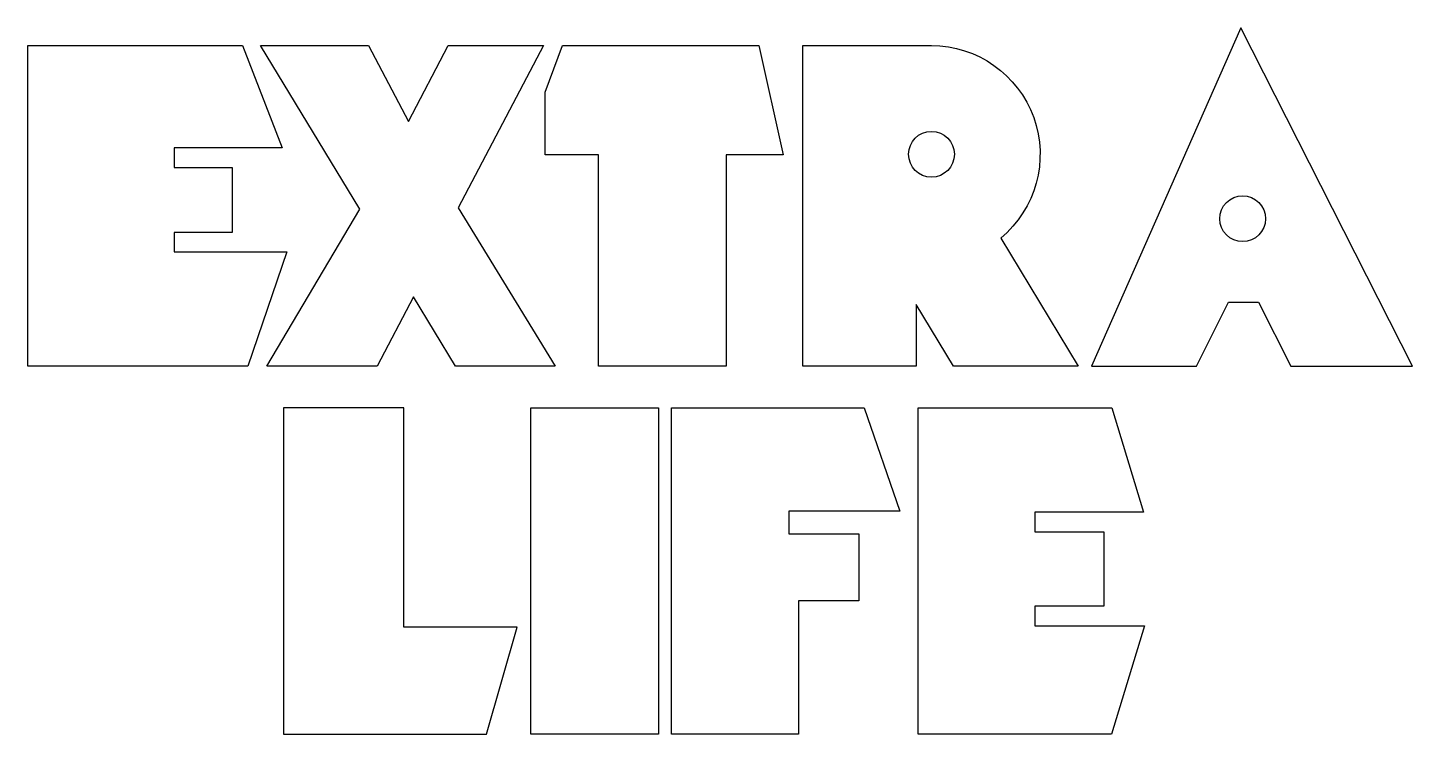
# Model space of a CAD drawing. Header units: millimetres. Extents: x -5.8 to 6.3, y -3.6 to 2.5.
import ezdxf

# ---------------------------------------------------------------- set-up
doc = ezdxf.new("R2010")
doc.units = ezdxf.units.MM
doc.layers.get('0').update_dxf_attribs({"linetype": 'CONTINUOUS'})

msp = doc.modelspace()

# ---------------------------------------------------------------- linework, layer by layer
for points in [[(4.789, 2.533), (3.486, -0.419), (4.4, -0.419), (4.68, 0.139), (4.941, 0.139), (5.224, -0.419), (6.285, -0.419)], [(-5.8, -0.419), (-5.8, 2.377), (-3.926, 2.377), (-3.579, 1.484), (-4.523, 1.484), (-4.523, 1.313), (-4.015, 1.313), (-4.015, 0.748), (-4.523, 0.748), (-4.523, 0.577), (-3.537, 0.577), (-3.879, -0.419)], [(-2.9, 0.951), (-3.768, 2.377), (-2.825, 2.377), (-2.477, 1.715), (-2.13, 2.377), (-1.299, 2.377), (-2.042, 0.963), (-1.195, -0.419), (-2.065, -0.419), (-2.433, 0.185), (-2.751, -0.419), (-3.713, -0.419)], [(-1.284, 1.972), (-1.131, 2.377), (0.582, 2.377), (0.795, 1.423), (0.297, 1.423), (0.297, -0.419), (-0.817, -0.419), (-0.817, 1.423), (-1.284, 1.423)], [(-2.518, -0.784), (-3.567, -0.784), (-3.567, -3.63), (-1.796, -3.63), (-1.527, -2.697), (-2.518, -2.697)], [(-0.295, -3.63), (-1.408, -3.63), (-1.408, -0.784), (-0.295, -0.784)], [(-0.18, -3.63), (-0.18, -0.784), (1.502, -0.784), (1.813, -1.685), (0.843, -1.685), (0.843, -1.883), (1.455, -1.883), (1.455, -2.466), (0.927, -2.466), (0.927, -3.63)], [(1.973, -3.63), (1.973, -0.784), (3.663, -0.784), (3.94, -1.694), (2.99, -1.694), (2.99, -1.865), (3.593, -1.865), (3.593, -2.513), (2.99, -2.513), (2.99, -2.684), (3.946, -2.684), (3.66, -3.63)]]:
    msp.add_lwpolyline(points, close=True)
msp.add_lwpolyline([(1.954, -0.419), (0.964, -0.419), (0.964, 2.377), (2.088, 2.377, -0.702787), (2.692, 0.698), (3.367, -0.419), (2.28, -0.419), (1.954, 0.119)], format="xyb", close=True)
for centre in [(2.088, 1.429), (4.804, 0.867)]:
    msp.add_circle(centre, 0.2)

doc.saveas('drawing.dxf')
